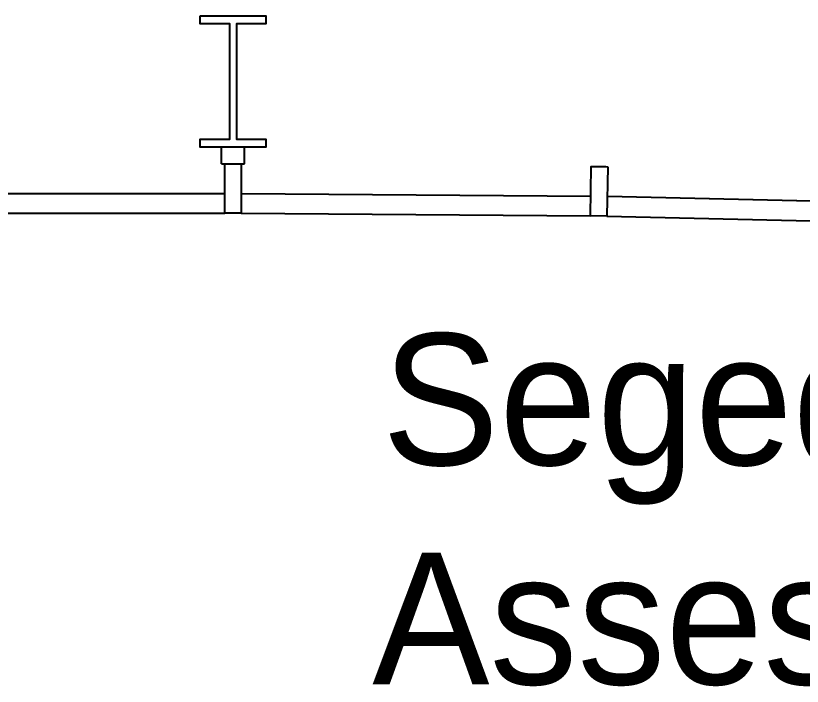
# Model space of a CAD drawing. Extents: x -1.7 to 87, y -33.6 to 19.
# Drawn here: x 14.469 to 16.861, y -1.639 to 0.4 of the extents above; entities that cross this region are included whole.
import ezdxf

# ---------------------------------------------------------------- set-up
doc = ezdxf.new("R2010")
doc.units = 0
for name, color, linetype in [('AR-DIV', 2, 'Continuous'), ('AR-ESQ', 2, 'Continuous'), ('AR-EST', 4, 'Continuous'), ('AR-TXT', 2, 'Continuous')]:
    doc.layers.add(name, color=color, linetype=linetype)
doc.styles.add('1-125', font='stylu.ttf', dxfattribs={"height": 0.2})

msp = doc.modelspace()

# ---------------------------------------------------------------- linework, layer by layer
at = {"layer": 'AR-DIV'}
for p, q in [((15.095, -0.05), (15.095, 0)), ((15.165, -0.05), (15.165, 0)), ((15.095, -0.05), (15.165, -0.05))]:
    msp.add_line(p, q, dxfattribs=at)
at = {"layer": 'AR-ESQ'}
for points in [[(15.155, -0.05), (15.155, -0.2), (15.105, -0.2), (15.105, -0.05)], [(13.905, -0.14), (15.105, -0.14)], [(15.1555, -0.14), (16.2174, -0.1481)], [(16.2683, -0.1489), (17.3304, -0.1734)], [(16.2683, -0.1489), (17.33, -0.1734)]]:
    msp.add_lwpolyline(points, dxfattribs=at)
msp.add_lwpolyline([(16.2692, -0.0589), (16.2669, -0.2089), (16.2169, -0.2081), (16.2192, -0.0582, -0.000172)], format="xyb", close=True, dxfattribs=at)
at = {"layer": 'AR-ESQ', "color": 1}
for points in [[(13.905, -0.2), (15.105, -0.2)], [(15.155, -0.2), (16.2169, -0.2081)], [(16.2669, -0.2089), (17.3286, -0.2333)]]:
    msp.add_lwpolyline(points, dxfattribs=at)
at = {"layer": 'AR-EST'}
msp.add_lwpolyline([(15.03, 0.4), (15.23, 0.4), (15.23, 0.375), (15.14, 0.375), (15.14, 0.025), (15.23, 0.025), (15.23, 0), (15.03, 0), (15.03, 0.025), (15.12, 0.025), (15.12, 0.375), (15.03, 0.375), (15.03, 0.4)], dxfattribs=at)

# ---------------------------------------------------------------- texts
at = {"layer": 'AR-TXT', "color": 2, "insert": (16.7274, -0.769), "char_height": 0.2, "attachment_point": 5, "style": '1-125'}
msp.add_mtext('{\\H2x;\\PSegedam\\PAssesoria}', dxfattribs=at)

doc.saveas('drawing.dxf')
